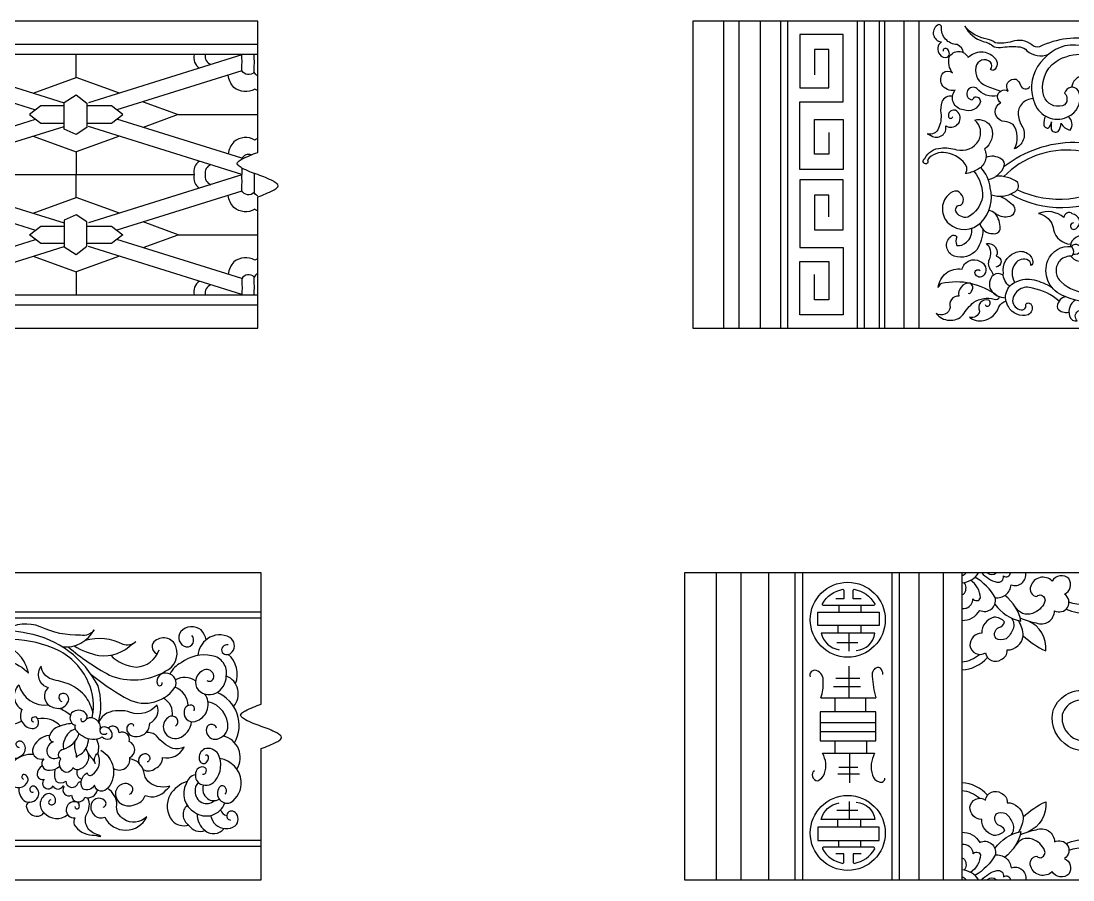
# Model space of a CAD drawing. Extents: x -66030 to 95157, y -13132 to 45879.
# Drawn here: x -33959 to -32248, y 3472 to 4870 of the extents above; entities that cross this region are included whole.
import ezdxf

# ---------------------------------------------------------------- set-up
doc = ezdxf.new("R2010")
doc.units = 0
doc.header["$LTSCALE"] = 100
doc.header["$MEASUREMENT"] = 0
doc.layers.add('3', color=11, linetype='CONTINUOUS')
doc.layers.add('4', color=121, linetype='CONTINUOUS')

# ---------------------------------------------------------------- blocks, each defined once
blk = doc.blocks.new('A$C634F448C')
at = {"layer": '3'}
for p, q in [((1885.2, 445.1), (2134.9, 367.1)), ((2424.3, 445.1), (2174.6, 367.1)), ((1885.1, 419), (2088.7, 355.3)), ((2424.4, 419), (2220.8, 355.3)), ((2320.9, 347.8), (2450, 347.8)), ((1885.1, 276.6), (2088.7, 340.3)), ((1885.2, 250.5), (2134.9, 328.5)), ((2424.3, 250.5), (2174.6, 328.5)), ((2424.4, 276.6), (2220.8, 340.3)), ((1885.2, 249.5), (2134.9, 171.5)), ((1963.1, 250), (2346.4, 250)), ((2424.3, 249.5), (2174.6, 171.5)), ((2417.2, 247.3), (2174.6, 171.5)), ((2444.2, 252.1), (2444.2, 221.1)), ((1885.1, 223.4), (2088.7, 159.7)), ((2424.4, 223.4), (2220.8, 159.7)), ((2424.4, 223.4), (2220.8, 159.7)), ((1885.1, 81), (2088.7, 144.7)), ((2424.4, 81), (2220.8, 144.7)), ((2320.9, 152.2), (2450, 152.2)), ((1885.2, 54.9), (2134.9, 132.9)), ((2424.3, 54.9), (2174.6, 132.9))]:
    blk.add_line(p, q, dxfattribs=at)
for points in [[(2450, 0), (2450, 214, 0.033865), (2475.6, 224.6, 0.043189), (2481.4, 228.7, 0.176583), (2483.3, 232, 0.176583), (2481.4, 235.3, 0.043189), (2475.6, 239.4, 0.033865), (2450, 250, -0.033865), (2424.4, 260.6, -0.043189), (2418.6, 264.7, -0.176583), (2416.7, 268, -0.176583), (2418.6, 271.3, -0.043189), (2424.4, 275.4, -0.033865), (2450, 286), (2450, 500)], [(2450, 461.6), (1235.5, 461.6, -0.186132), (1274.8, 378.5, -0.175404), (1324.6, 358.8, -0.096903), (1363.2, 314.4, -0.01168), (1394, 268.5, 0.141166), (1417.2, 250, 0.141166), (1394, 231.5, -0.01168), (1363.2, 185.6, -0.096903), (1324.6, 141.2, -0.175404), (1274.8, 121.5, -0.186132), (1235.5, 38.4), (2450, 38.4)], [(2450, 445.6), (1269.1, 445.6, -0.098805), (1289.1, 393, -0.136235), (1334.8, 371.1, -0.095048), (1376.6, 323.1, -0.011446), (1407.3, 277.5, 0.14695), (1449.6, 250, 0.14695), (1407.3, 222.5, -0.011446), (1376.6, 176.9, -0.095048), (1334.8, 128.9, -0.136235), (1289.1, 107, -0.098805), (1269.1, 54.4), (2450, 54.4)], [(2450, 411.1, -0.165276), (2444.2, 416.7, -0.525222), (2424.1, 419.5, 0.02457), (2424.3, 445.6)], [(2450, 386.8, -0.052164), (2445.4, 389.3, -0.31906), (2411.4, 392.1, -0.177935), (2402.2, 412)], [(2450, 308.8, 0.052164), (2445.4, 306.4, 0.31906), (2411.4, 303.5, 0.177935), (2402.2, 283.6)], [(2439.4, 282.1, 0.383946), (2424.1, 276.1, -0.000758), (2424.2, 275.3, -0.000758)], [(2355.4, 272, 0.314028), (2346.4, 250, 0.314028), (2355.4, 228)], [(2373.8, 266.3, 0.365655), (2364.8, 250, 0.365655), (2373.8, 233.7)], [(2424.5, 260.5, -0.009909), (2424.3, 250)], [(2450, 215.5, -0.165276), (2444.2, 221.1, -0.525222), (2424.1, 223.9, 0.025045), (2424.3, 250.5, 0.025045)], [(2450, 191.2, -0.052164), (2445.4, 193.6, -0.31906), (2411.4, 196.5, -0.177935), (2402.2, 216.4)], [(2450, 113.2, 0.052164), (2445.4, 110.7, 0.31906), (2411.4, 107.9, 0.177935), (2402.2, 88)], [(2450, 88.9, 0.165276), (2444.2, 83.3, 0.525222), (2424.1, 80.5, -0.02457), (2424.3, 54.4)]]:
    blk.add_lwpolyline(points, format="xyb", dxfattribs=at)
for points in [[(2084.7, 382.8), (2154.8, 408.4), (2154.8, 445.6)], [(2224.9, 382.8), (2154.8, 408.4), (2154.8, 445.6)], [(2134.9, 361.8), (2097.3, 361.8), (2078.8, 347.8), (2097.3, 333.8), (2134.9, 333.8)], [(2171.9, 333.8), (2212.3, 333.8), (2230.7, 347.8), (2212.3, 361.8), (2171.9, 361.8)], [(2263.6, 368.7), (2320.9, 347.8), (2263.6, 326.9)], [(2084.7, 312.8), (2154.8, 287.2), (2154.8, 250)], [(2224.9, 312.8), (2154.8, 287.2), (2154.8, 250)], [(2084.7, 187.2), (2154.8, 212.8), (2154.8, 250)], [(2224.9, 187.2), (2154.8, 212.8), (2154.8, 250)], [(2263.6, 131.3), (2320.9, 152.2), (2263.6, 173.1)], [(2134.9, 138.2), (2097.3, 138.2), (2078.8, 152.2), (2097.3, 166.2), (2134.9, 166.2)], [(2171.9, 166.2), (2212.3, 166.2), (2230.7, 152.2), (2212.3, 138.2), (2171.9, 138.2)], [(2084.7, 117.2), (2154.8, 91.6), (2154.8, 54.4)], [(2224.9, 117.2), (2154.8, 91.6), (2154.8, 54.4)]]:
    blk.add_lwpolyline(points, dxfattribs=at)
for points in [[(2134.9, 324.2), (2134.9, 367.2), (2154.8, 380), (2171.9, 366.2), (2171.9, 326.9), (2154.8, 315.2)], [(2134.9, 175.8), (2134.9, 132.8), (2154.8, 120), (2171.9, 133.8), (2171.9, 173.1), (2154.8, 184.8)]]:
    blk.add_lwpolyline(points, close=True, dxfattribs=at)
for centre, radius, start, end in [((2366.7, 441), 20.8, 167.2731, 237.008), ((2378.9, 442.8), 14.4, 168.8965, 249.2372), ((2183.1, 431.4), 261.5, 356.7729, 3.118), ((2366.7, 59), 20.8, 122.992, 192.7269), ((2378.9, 57.2), 14.4, 110.7628, 191.1035), ((2183.1, 68.6), 261.5, 356.882, 3.2271)]:
    blk.add_arc(centre, radius, start, end, dxfattribs=at)
at = {"layer": '4'}
blk.add_lwpolyline([(2450, 500), (0, 500), (0, 0), (2450, 0)], dxfattribs=at)
blk = doc.blocks.new('A$C65046564')
at = {"layer": '3'}
for points in [[(2450, 0), (2450, 214, 0.033865), (2475.6, 224.6, 0.043189), (2481.4, 228.7, 0.176583), (2483.3, 232, 0.176583), (2481.4, 235.3, 0.043189), (2475.6, 239.4, 0.033865), (2450, 250, -0.033865), (2424.4, 260.6, -0.043189), (2418.6, 264.7, -0.176583), (2416.7, 268, -0.176583), (2418.6, 271.3, -0.043189), (2424.4, 275.4, -0.033865), (2450, 286), (2450, 500)], [(2450, 435.8), (1133.1, 435.8, -0.239573), (1202.9, 373.8, -0.265326), (1274.7, 347.1, -0.02944), (1354.6, 273.9, 0.191297), (1397.8, 250, 0.151154), (1354.6, 216.7, -0.02944), (1274.7, 143.5, -0.265326), (1202.9, 116.8, -0.239573), (1133.1, 54.8), (2450, 54.8)], [(2450, 426), (1178.8, 426, -0.110823), (1210.4, 386.7, -0.233724), (1283.2, 355.7, -0.02928), (1363.6, 281.9, 0.152533), (1423.3, 250, 0.160441), (1363.9, 209, -0.029402), (1283.2, 134.9, -0.233724), (1210.4, 103.9, -0.110823), (1178.8, 64.6), (2450, 64.6)], [(2126.3, 379.4, 0.303325), (2178.3, 407.2, -0.325726), (2156.2, 398.6, -0.12578), (2090.7, 412.2, 0.236539), (2033, 406.5)], [(2360.5, 390.8, 0.126968), (2352.4, 406.8, 0.397663), (2319.2, 404.1, 0.565645), (2328.3, 379.4, 0.695833), (2337.4, 397.7)], [(2185.6, 257, 0.139196), (2184.6, 315.7, 0.233585), (2070.1, 401.3, 0.125941), (1951.5, 397.3)], [(2136.1, 379.4, 0.052084), (2203.3, 333.3, 0.233746), (2294, 339.6, 0.395867), (2311.5, 379.7, 0.558372), (2275.7, 387.3, 0.589407), (2281.8, 368.3)], [(2396.3, 382.4, 0.659186), (2386.8, 370.1, 0.474093), (2403, 371.2, 0.453569), (2399, 394.4, 0.293799), (2362.6, 392.4, 0.219402), (2346.8, 365.2, 0.219402)], [(2175.1, 263.6, 0.164375), (2168.8, 322, 0.177218), (2119.4, 373.9, 0.09968), (2046.3, 391.3, 0.041435), (1983.4, 390.1, 0.041435)], [(2012.9, 364.5, 0.064758), (2038.6, 356.4, -0.135567), (2071.6, 336.6, 0.06379), (2064.5, 355.3, 0.195297), (2013.7, 392)], [(2145.6, 381.1, 0.09044), (2186, 365.2, 0.231899), (2241.2, 384.9)], [(2163.7, 390, -0.205525), (2225, 383.5, 0.235862), (2246.4, 388, 0.235862)], [(2361.8, 324.5, 0.666926), (2373, 332.2, 0.472889), (2357.4, 341.8, 0.439547), (2344.9, 313.2, 0.383084), (2376.5, 303.9, 0.264926), (2393.4, 331.7, 0.419422), (2369.9, 364.9, 0.212816), (2319.8, 353.6, 0.161919), (2301.7, 335.1)], [(2176.5, 271.6, 0.091865), (2165.3, 297.4, 0.112589), (2137.9, 318.5, 0.015608), (2109.3, 326.7, -0.305011), (2092.3, 348.1, 0.553179), (2103.5, 313.2, 0.644957), (2114.6, 280.2, 0.371884), (2135, 288, 0.828441), (2123.4, 302.5, 0.580886), (2125.8, 290.4, 0.580886)], [(2173.5, 334.3, 0.03568), (2227.2, 297.7, 0.404182), (2309.8, 313.1, 0.506576), (2298.5, 336, 0.627908), (2281.3, 318.8, 0.98066), (2289, 321.2)], [(2340.8, 275.1, 0.453906), (2337, 284.7, 0.448498), (2324.6, 273.1, 0.635062), (2346.4, 259.4, 0.489623), (2358.2, 302.7, 0.489623)], [(2060.9, 277.3, 0.586614), (2080.2, 246.3, 0.40799), (2087.8, 258.4, 0.204291), (2084.4, 264.8, 0.303319), (2077, 263.3, 0.750916), (2080.4, 257.7)], [(2157.3, 262.8, 0.736777), (2160.8, 257.9, 0.541922), (2165, 271.1, 0.400691), (2141.7, 271.9, 0.337049), (2141.9, 255.3, 0.195789), (2147.8, 252.1, 0.292532), (2147.3, 245.9, 0.141105), (2160.2, 234, 0.281544), (2191.3, 232.7, 0.280613), (2203.3, 229.8, 0.430083), (2207.7, 235.5, 0.471368), (2191.7, 248.7, 0.467799), (2188.6, 239.6, 0.435646), (2199.4, 239.1)], [(2243, 250.5, 0.480331), (2237.3, 254.1, 0.485911), (2232.6, 240.8, 0.313549), (2248.4, 233.6, 0.414417), (2268.9, 255.3, 0.413419), (2280.8, 284.7, -0.302099), (2237.7, 272.5, 0.11242), (2218.3, 275.4, 0.306813), (2185.6, 257, 0.306813)], [(2377.6, 247.1, 0.920531), (2360.8, 243.5, 0.401436), (2374.6, 228.9, 0.34703), (2395.8, 247.1, 0.368964), (2363.6, 289.9, 0.368964)], [(2057, 215.2, -0.523058), (2051.6, 222.6, -0.447765), (2060.3, 225.6, -0.286674), (2065.7, 211.2, -0.309407), (2050.9, 197.9, -0.286987), (2027.8, 206.7, -0.318168), (2024.8, 224.3, -0.654586), (2001, 266, 0.357309), (2028.2, 250, 0.094044), (2060.3, 258.4, 0.094044)], [(2310.5, 250.1, 0.437798), (2313.3, 262, 0.525311), (2296.3, 262.2, 0.328295), (2292.7, 241.2, 0.346346), (2315.7, 230.7, 0.283643), (2336.9, 257.2, 0.283643)], [(2142.7, 254.4, 0.101), (2118.3, 248.5, 0.225451), (2105.7, 234.8, 0.492022), (2111.4, 224.8, 0.460228), (2103.4, 202.6, 0.426941), (2121.3, 200.2, 0.426941)], [(2147.5, 245.6, 0.230346), (2130.5, 229.3, 0.178806), (2128.2, 212.9)], [(2209.5, 181.8, 0.664613), (2236.3, 199.4, 0.657378), (2235.4, 225.1, 0.673143), (2218.8, 239.2, 0.740313), (2201.5, 246.9)], [(2258, 179.6, 0.311384), (2278.4, 181.8, 0.335665), (2289.4, 199.5, 0.349134), (2324.7, 216.1, -0.180066), (2306.2, 214, -0.144981), (2280, 234.6, 0.233785), (2262.6, 239.6, 0.233785)], [(2168.1, 206.6, -0.381581), (2156.2, 180.8, -0.38861), (2143.6, 182.5, -0.339762), (2132.8, 174.9, -0.515292), (2124.1, 197, -0.697953), (2128.2, 212.9, 0.252595), (2153.8, 238.2, 0.252595)], [(2146.9, 225.2, 0.129905), (2148.8, 205.2, -0.020844), (2148.9, 199.7, -0.052746), (2156.5, 204.6, 0.247028), (2169, 230)], [(2165, 214.1, 0.115398), (2173.6, 199.2, -0.052553), (2180.1, 189.6, -0.179384), (2179.4, 198.7, -0.242013), (2184.3, 206.4, 0.218326), (2182.1, 229.4, 0.218326)], [(2189.1, 211, -0.465934), (2201, 150.3, -0.687345), (2178.7, 154.3, -0.441657), (2159.7, 148.2, -0.409633), (2166.8, 174.5, 0.596425), (2174.9, 171.3, 0.381034), (2184.3, 206.4, 0.381034)], [(2354.7, 172.2, 0.465559), (2360.5, 176.3, 0.470131), (2357, 183.4, 0.410766), (2344.2, 176.8, 0.306122), (2348.1, 158.2, 0.408877), (2375.2, 161.4, 0.296662), (2380.2, 205, 0.33), (2358.1, 213.3, 0.327435), (2349.2, 196.1, 0.439778), (2358.5, 189.6, 0.305756), (2364.6, 201.1, 0.433804), (2359, 202.3)], [(2079.6, 203.9, 0.230559), (2047.5, 193, -0.107687), (2021.1, 174, -0.338851), (1998.7, 179.7, 0.356097), (2041.8, 156.4, 0.565866), (2070.5, 160.6, 0.433087), (2064.5, 171.8, 0.819416), (2063.6, 163.8, 0.819416)], [(2235.6, 139.4, 0.403841), (2241.2, 149.4, 0.351265), (2226.2, 156.4, 0.281392), (2213.3, 144, 0.288821), (2221.5, 124.3, 0.27209), (2248.1, 124.1, 0.264286), (2261.3, 137.6, 0.335623), (2295.3, 146.4, 0.079611), (2301.7, 152.6, -0.118338), (2281, 152.3, -0.32378), (2259.1, 175.7, 0.315492), (2236.6, 197.1)], [(2264.5, 192.6, 0.51491), (2268.6, 201.4, 0.378092), (2256.8, 204.1, 0.386084), (2251.2, 190)], [(2391.6, 139.5, 0.291973), (2392.8, 148.9, 0.465007), (2383.8, 152.4, 0.813035), (2400.1, 125.8, 0.273034), (2417.8, 161, 0.335485), (2382.9, 197.8)], [(2093.9, 185.7, 0.258186), (2085.4, 172, 0.525039), (2097.1, 164.1, 1.153659), (2111.6, 153, 0.665578), (2127.5, 153, -0.516415), (2129, 151.6, 0.753977), (2141.7, 137.8, 0.868636), (2163.1, 134.7, 0.471818), (2183.5, 146.7)], [(2114.9, 180.6, 0.175452), (2116.1, 160.6, 0.369051), (2132, 161, 0.87477), (2152.4, 158.2, -0.200027), (2157.3, 159.9)], [(2343, 171.3, 0.266565), (2328, 156.6, 0.411375), (2341.8, 110.2, 0.498706), (2391, 125.3, 0.497801)], [(2329.4, 160.3, 0.17421), (2301.9, 138.5, 0.298238), (2305.1, 96.6, 0.278317), (2332.1, 89.4, 0.368331), (2358.7, 80.4, 0.423887), (2389.7, 83.7)], [(2347.6, 158.7, 0.218774), (2342.6, 143.9, 0.660938), (2374, 129.1, 0.660938)], [(2356, 154.5, 0.30755), (2362.6, 132.3, 0.28568), (2381.8, 131.4, 0.28568)], [(2055.7, 150.2, 0.242929), (2063.9, 129.4, 0.461067), (2087.1, 135.1, 0.368375), (2082.3, 151.7, 0.532975), (2073.9, 148.8, 0.690189), (2079.6, 143.2, 0.690189)], [(2107.6, 130.3, 0.947303), (2108.3, 122.4, 0.47907), (2115.6, 129.8, 0.449741), (2102.6, 140.3, 0.588562), (2097.2, 109.1, 0.395538), (2135.2, 106.2, 0.395538)], [(2193.1, 118.4, 0.580852), (2195.7, 128.9, 0.685638), (2172.9, 119.6, 0.542618), (2195.7, 101.9, 0.625429), (2263.8, 102.6, -0.365223), (2226.5, 98.9, -0.322235), (2215.3, 122.5, 0.267809), (2199.9, 148.7)], [(2073, 126.4, 0.369746), (2067.9, 119.8, 0.345681), (2083.9, 103.7, 0.323582), (2096.5, 109.7, 0.323582)], [(2146.7, 119.4, 0.689707), (2153.2, 116.8, 0.538082), (2148.6, 127.2, 0.440728), (2132.6, 114.5, 0.458631), (2147.1, 101.1, 0.156818), (2145.6, 89.8, 0.240602), (2174.9, 73.1, -0.048187), (2189, 70.5, 0.126558), (2182.6, 74.2, -0.4458), (2165.7, 106.6, 0.261556), (2168, 133.8, 0.261556)], [(2367.9, 104.9, 0.153975), (2376.1, 89.9, 0.350479), (2407.8, 88.2, 0.450496), (2407.9, 109.6, 0.618239), (2394.2, 105.4, 0.430042), (2400.3, 97.3)]]:
    blk.add_lwpolyline(points, format="xyb", dxfattribs=at)
for centre, radius, start, end in [((2250.7, 409.3), 62.9, 223.7076, 266.4738), ((2244.8, 388), 41.6, 272.8421, 340.7633), ((2370.2, 335.2), 41.1, 337.5825, 50.6569), ((2325.7, 298), 31.5, 56.4543, 118.4453), ((2381.8, 303), 31.1, 318.8977, 67.9712), ((2073.6, 299.4), 25.4, 134.9564, 240.1058), ((2098.5, 328.7), 44.3, 194.8031, 277.2892), ((2297.7, 282.6), 33.5, 1.9636, 68.2882), ((2277.3, 270.7), 28.6, 351.4803, 61.6318), ((2356.8, 251.5), 57.5, 330.5222, 68.0911), ((2103.8, 228.9), 53, 47.4938, 71.8663), ((2095.1, 224.7), 38.2, 42.6592, 102.6495), ((2172.7, 248), 15.8, 351.2589, 114.5016), ((2109.1, 202.9), 32.6, 95.6362, 163.7779), ((2380, 199.5), 35.9, 328.1087, 76.4686), ((2092.2, 211), 14.4, 175.9079, 287.0863), ((2104.3, 189.4), 11, 135.4096, 279.4514), ((2104, 207.2), 28.7, 274.1258, 309.4961), ((2160.9, 174.9), 11, 157.2788, 256.1804), ((2343.2, 106.4), 20.3, 132.204, 236.5854), ((2380.5, 107.3), 34.7, 179.4561, 231.0729), ((2396, 117.3), 12.5, 195.3953, 261.3956)]:
    blk.add_arc(centre, radius, start, end, dxfattribs=at)
at = {"layer": '4'}
blk.add_lwpolyline([(2450, 500), (0, 500), (0, 0), (2450, 0)], dxfattribs=at)
blk = doc.blocks.new('A$C25FC26D3')
at = {"layer": '3'}
for p, q in [((49.6, 500), (49.6, 0)), ((75.6, 0), (75.6, 500)), ((109.4, 500), (109.4, 0)), ((143.2, 0), (143.2, 500)), ((153.9, 500), (153.9, 0)), ((267.7, 0), (267.7, 500)), ((278.5, 500), (278.5, 0)), ((303.3, 500), (303.3, 0)), ((311.6, 500), (311.6, 0)), ((343.1, 500), (343.1, 0)), ((367.9, 500), (367.9, 0))]:
    blk.add_line(p, q, dxfattribs=at)
for points in [[(440.4, 448.5, 0.231857), (430.3, 461.6, -0.428625), (404.4, 490.7, 0.31022), (400.3, 494.5, 0.779111), (404.4, 466.1, 0.456524), (401.9, 445.6, 0.362923), (413.9, 441.4, 0.359257), (417.3, 448.9, 0.161604), (413.4, 455, 0.629975), (407.1, 450.8)], [(701.3, 443, 0.113341), (654, 469.7, 0.163123), (564.3, 458.2, -0.249786), (551.6, 461.2, 0.250286), (519.4, 467, -0.136555), (492.1, 464.7, 0.11267), (479.1, 470.4, -0.181386), (442.6, 491.5, 0.202884), (472.2, 467, -0.132301), (490.2, 458.2, 0.101294), (504.4, 457.4, -0.069575), (532.4, 457.8, -0.189807), (543.5, 451.7, 0.251729), (578.3, 445.4)], [(495.9, 378.4, -0.283032), (462.3, 390.3, 0.44458), (447.1, 387.2, 0.49918), (453.4, 371.8, 0.358791), (457.5, 376.3, -0.539736), (467.9, 368.9, -0.436248), (440.4, 355.4, -0.598514), (426.7, 387.4, -0.329591), (405.1, 396.9, -0.260475), (407.1, 415.6, -0.386499), (422.4, 415.6, -0.214464), (417.1, 441.4, -0.622328), (447.9, 440.5, -0.440396), (491, 440.2, -0.479146), (489.8, 420, -0.235879), (484.1, 421.2, 0.363228), (484.1, 433.3, 0.604585), (460.6, 424.8, 0.368422), (477.1, 394.5, 0.02019), (500.8, 386)], [(726.2, 254.1, 0.353567), (721.4, 406.4, 0.286625), (605.4, 459.8, 0.207719), (556.9, 418.7, 0.241978), (559.9, 358.1, 0.414988), (615.3, 347.1, 0.373934), (627.2, 387.2, 0.641399), (605, 382.6, -0.233134), (608.8, 372.7, -0.326766), (601.4, 362, -0.381635), (571, 377.6, -0.319832), (591, 434.3, -0.308568), (680, 430.7, -0.194035), (725.7, 366.9, -0.246903), (714.5, 265.7, -0.246903)], [(653.1, 397.5, 0.760047), (642.6, 396.5, 0.307969), (647.1, 387.6, 0.531481), (659.1, 395.4, 0.396394), (650.5, 409.8, 0.386087), (642.9, 435.8, -0.121232), (638.7, 417.4, -0.156076), (634.2, 410.9, 0.337072), (616.3, 392.2, 0.337072)], [(553.3, 373.8, 0.419794), (529.3, 347.4, 0.122252), (536.8, 326.8, -0.434463), (523.6, 292.2, 0.284923), (521, 331.7, 0.117769), (507.5, 336.5, -0.548066), (493.9, 360.2, -0.14502), (501.1, 366.9, -1.005123), (513.1, 386.1, -0.707747), (525.9, 405.2, -0.205337), (533.4, 395.5, 0.702717), (548.4, 394)], [(422.5, 377.5, 0.36727), (404.9, 368.3, 0.103838), (403.5, 350, -0.139794), (399.7, 325.7, -0.417031), (381.4, 316.5, -0.057706), (387.9, 313.5, 0.68105), (411.5, 329.7, 0.854345), (431.7, 351.4, 0.777262), (415.9, 345.5, 0.901007), (422.8, 344.1)], [(573.6, 345.4, 0.140049), (571.2, 331.6, 0.438306), (577.9, 325.8, 0.225886), (583.4, 336.2, -0.014128), (583.8, 336, 0.091118), (583.2, 324.5, 0.52409), (594.4, 320.4, 0.14314), (599.5, 333.7, 0.256138), (614.2, 322.5, 0.39531), (610.8, 344.5)], [(506.6, 263.7, -0.162897), (621.5, 303, -0.26951), (746, 225.5, -0.350867), (709.1, 61.5, -0.264363), (600.5, 53.8, -0.398772), (577.6, 110.3, -0.331141), (616.1, 133.1, -0.355335), (616.8, 117.5, 0.158182), (598, 111.3, 0.42246), (599.4, 75.3, 0.34863), (689.1, 70.2, 0.33753), (728.1, 222.5, 0.490087), (506, 246.9)], [(480.5, 242.3, 0.257322), (506.8, 264.2, 0.389308), (502.3, 275.1, 0.270698), (476.9, 277.7)], [(457.4, 255.6, -0.184331), (471.3, 213.6, -0.229315), (447.4, 180.7, -0.345707), (427.8, 190.5, -0.527922), (436.2, 200.6, 0.341574), (439.8, 212.9, 0.146431), (430.7, 223.4, 0.222697), (415.2, 216.9, 0.422615), (416.3, 170.6, 0.399093), (469.1, 172.4, 0.262145), (483.9, 228.8, 0.153628), (468.5, 261.9, 0.153628)], [(485.8, 217.2, 0.217671), (522.9, 221.4, 0.436783), (528.7, 237.2, 0.185018), (493.2, 247.5, 0.185018)], [(517.5, 218, 0.266426), (685.7, 219.9, 0.074083), (714.6, 241, 0.074083)], [(703.8, 252.2, -0.041035), (690.5, 240.2, -0.274772), (528.6, 225)], [(499.7, 215, -0.121957), (522.2, 198.6, -0.579943), (512.6, 181.2, -0.194182), (492, 186.7, 0.096168), (481.7, 191.9, 0.096168)], [(619.2, 171.7, 1.33942), (623.2, 162.1, 0.311642), (629.4, 176.9, 0.213293), (617.4, 186.5, 0.589625), (603.5, 180.3, 0.281796), (562.5, 186.8, -0.118782), (572.3, 182.8, -0.236168), (587.1, 160.3, 0.33821), (614.6, 136.9)], [(467.2, 170.6, 0.379056), (488.9, 154, 0.447469), (500.3, 162.5, 0.16679), (492, 186.7)], [(472, 160.8, -0.135888), (461.9, 127.6, -0.309319), (425.3, 117.5, -0.587255), (419.6, 149.2, -0.484041), (429.5, 148.9, 0.227493), (429.5, 134.9, 0.26507), (445, 140, 0.274782), (453.8, 162.9, 0.274782)], [(489, 86.5, 0.104462), (484.3, 95.3, -0.27629), (483.7, 114.8, 0.301999), (477.9, 137.8, -0.612995), (493.8, 117.2, -0.926638), (492.8, 99.7)], [(615, 117.5, 0.526632), (646.9, 117.3, 0.492382), (640.5, 148, 0.558101), (614.3, 133.3, 0.558101)], [(515.7, 68.3, -0.280588), (505.2, 89.6, -0.345401), (523.9, 122.9, -0.512112), (553.4, 108.3, -0.298736), (549.9, 102, 0.254223), (546.4, 110.5, 0.394996), (524.4, 105, 0.315149), (523.9, 74.7, 0.315149)], [(618.5, 120.8, 0.363073), (631.3, 126.5, 0.383673), (627.8, 134.7, 0.411693), (615.9, 133.2)], [(495.1, 52.9, 0.221848), (404.4, 72.7, 0.260232), (399.4, 66.4, -0.431301), (438, 96.3, -0.503425), (467.4, 108.7, -0.488055), (474.5, 88, -0.617497), (460.4, 87.2, -1), (467.4, 93.8)], [(505.2, 86.4, 0.310798), (489, 86.5, 0.332267), (484.7, 62.4, 0.265264), (508.9, 49.8, 0.265264)], [(447.8, 57.2, 0.482703), (453.6, 60.2, 0.431968), (451.6, 73.4, 0.313049), (436.7, 67.1, 0.241419), (432.7, 52.4, 0.545116), (418.8, 34, -0.544989), (395.8, 24.1, 0.451278), (439.5, 21.6, -0.095901), (457.2, 42.3, -0.228494), (490.3, 47.1, 0.37144), (499.2, 51.1, 0.37144)], [(595.8, 44.2, 0.139829), (552.9, 65.1, 0.502184), (520.3, 44.8, 0.346812), (534.1, 30, 0.356596), (542.2, 35.2, -0.214486), (542.2, 39.9, -0.492183), (551.3, 37.7, -0.399275), (545.6, 22.1, -0.363705), (513.4, 35.2, -0.476263), (526.3, 75.8, -0.17278), (555.3, 78.8, -0.069499), (583.8, 66.9)], [(605.8, 51.4, 0.379795), (593.1, 32.2, 0.274301), (611.8, 26.1, 0.274301)], [(622.4, 46, 0.341156), (613, 19.6, 0.382086), (625.6, 12, -0.460869), (626.5, 28, -0.130565), (666, 36.8, 0.316062), (695.1, 53.6, 0.316062)], [(475.6, 38.8, 0.833684), (483, 38.8, 0.494554), (481.5, 45.6, 0.672047), (466.5, 27.9, -0.462314), (450.1, 18, 0.23522), (472.9, 12.7, 0.277108), (497.8, 34.8, -0.241574), (509.5, 44.3)]]:
    blk.add_lwpolyline(points, format="xyb", dxfattribs=at)
for points in [[(221, 318.8), (221, 283.1), (197.7, 283.1), (197.7, 339.8), (244.4, 339.8), (244.4, 258.6), (174.3, 258.6), (174.3, 368.3), (244.4, 368.3), (244.4, 478.1), (174.3, 478.1), (174.3, 391.3), (221, 391.3), (221, 453.5), (197.7, 453.5), (197.7, 412.3)], [(221, 181.2), (221, 216.9), (197.7, 216.9), (197.7, 160.2), (244.4, 160.2), (244.4, 241.4), (174.3, 241.4), (174.3, 131.7), (244.4, 131.7), (244.4, 21.9), (174.3, 21.9), (174.3, 108.7), (221, 108.7), (221, 46.5), (197.7, 46.5), (197.7, 87.7)]]:
    blk.add_lwpolyline(points, dxfattribs=at)
blk.add_lwpolyline([(429.2, 290.4, 0.324575), (465.2, 305.5, 0.354367), (458.6, 338.8, -0.36895), (486.1, 326.3, -0.325338), (474.4, 291.7, -0.434147), (462, 257.9, -0.099409), (443.5, 251.8, 0.168341), (445.9, 262.4, 0.249119), (412.3, 285.4, 0.281276), (381.6, 274.3, -0.511375), (380.1, 267.5, -0.858663), (377.4, 276.4, -0.265492), (403.6, 293.3, -0.102567)], format="xyb", close=True, dxfattribs=at)
at = {"layer": '4'}
blk.add_lwpolyline([(2450, 500), (0, 500), (0, 0), (2450, 0)], dxfattribs=at)
blk = doc.blocks.new('A$C266A0BD9')
at = {"layer": '3'}
for p, q in [((51.3, 500), (51.3, 0)), ((91.8, 500), (91.8, 0)), ((136.8, 500), (136.8, 0)), ((179.5, 500), (179.5, 0)), ((191.7, 500), (191.7, 0)), ((337, 500), (337, 0)), ((349.2, 500), (349.2, 0)), ((381.4, 500), (381.4, 0)), ((420.9, 500), (420.9, 0)), ((451.2, 500), (451.2, 0)), ((250.9, 446.8), (250.9, 435.6)), ((286.9, 446.8), (286.9, 435.6)), ((249.6, 414.2), (249.6, 401.7)), ((286.9, 414.2), (286.9, 401.7)), ((268, 372.2), (268, 401.7)), ((247.9, 386.3), (282.2, 386.3)), ((267.4, 348), (267.4, 296.6)), ((246.2, 328.4), (285.3, 328.4)), ((242.4, 315.1), (286.1, 315.1)), ((221.9, 296.6), (311.1, 296.6)), ((244.5, 296.6), (244.5, 273.5)), ((294.5, 296.6), (294.5, 273.5)), ((220.5, 256.5), (311.2, 256.5)), ((220.5, 241.7), (311.2, 241.7)), ((244.3, 226.5), (244.3, 206.1)), ((296.1, 226.5), (296.1, 206.1)), ((269.1, 158.2), (269.1, 206.1)), ((249.2, 172.9), (284.4, 172.9)), ((251, 183.7), (282.2, 183.7)), ((268, 127.8), (268, 98.3)), ((247.9, 113.7), (282.2, 113.7)), ((249.6, 85.8), (249.6, 98.3)), ((286.9, 85.8), (286.9, 98.3)), ((250.9, 53.2), (250.9, 64.4)), ((286.9, 53.2), (286.9, 64.4))]:
    blk.add_line(p, q, dxfattribs=at)
for points in [[(483.5, 500, 0.144945), (508.3, 484.5, 0.501031), (519.1, 494.7, 0.600032), (530.3, 500, 0.600032)], [(505.2, 459.6, 0.447239), (531.2, 480.4, 0.580793), (555.1, 500)], [(620.9, 440.8, 0.252463), (692.7, 445.9, 0.160807), (721, 467.8, -0.077894), (747.3, 486.2, -0.287466), (762.1, 484.4, -0.827163), (759.7, 478.9, 0.967402), (754.1, 464.3, 0.50212), (784.6, 475.5, 0.294172), (781.6, 489.7, 0.407417), (722.3, 484.5, 0.640862), (672, 481.5, 0.634424), (685.8, 477.2, -0.259347), (687.9, 482.4, -0.197808), (698.7, 482.8, -0.378349), (702.1, 472.9, -0.185683), (678.5, 451.5, -0.154398), (625.4, 451.9)], [(451.2, 422.4, 0.280074), (480.3, 438.8, 0.621241), (505.7, 458.6, 0.135629), (472.5, 492.9)], [(451.2, 441.6, 0.087657), (458.9, 442.6, 0.337802), (469, 457.6, 0.590925), (481.5, 459, 0.239883), (465.3, 487.8)], [(451.2, 464.1, 0.188242), (455.6, 467, 0.327606), (454.7, 484.2)], [(546.1, 426.6, 0.071827), (572.2, 418.4, 0.54229), (601.9, 438.2, 0.965133), (618.4, 465.1, 0.436814), (625.5, 490.4, 0.461798), (598, 486.5, 0.564153), (563.4, 478.3, 0.512333), (573.3, 461.3, -0.350513), (581, 463.5, -0.411683), (585.9, 451.9, -0.215201), (566.1, 433.8, -0.375799), (538.2, 444.5)], [(287.3, 457.3), (274.2, 457.3), (274.2, 470.2, -0.351049), (275.8, 473, -0.224277), (309.4, 449.5, -0.231531), (307.8, 446.8), (266.8, 446.8), (225.7, 446.8, -0.231531), (224.2, 449.5, -0.224277), (257.7, 473, -0.351049), (259.3, 470.2), (259.3, 457.3), (246.2, 457.3)], [(504.9, 448.8, 0.188327), (547.4, 421, 0.186071), (521.2, 463)], [(1274.4, 224.8, 0.698908), (1321.1, 261.6, 0.35534), (1271.3, 284, 0.588491), (1198.1, 302.7, 0.577872), (1109.3, 364, 0.573253), (1032.4, 403.7, 0.77569), (905.9, 403.5, 0.653006), (839.9, 362.7, 0.624392), (741.8, 318.1, 0.579103), (665.2, 285.9, 0.524949), (614.6, 269.3, 0.301897), (632.8, 231, 0.240068), (669.7, 229.7, 0.816432), (742.8, 207.2, 0.605309), (839.1, 143.7, 0.761047), (906.9, 104.5, 0.987129), (1022.6, 109, 0.658125), (1100.4, 140.4, 0.472574), (1202.5, 190.6, 0.476162), (1274.4, 224.8)], [(532, 426.2, -0.252969), (534.6, 408.8, -0.149412), (523.1, 392.6, -0.227233), (506.3, 393.1, -0.448379), (511.4, 410.9, 0.311443), (520.8, 419.9, 0.224727), (503.5, 427.5, 0.357244), (483.5, 401.6, 0.423968), (464.3, 381.6, 0.561267), (489.7, 369.9, 0.56936), (515, 358.8, 0.339121), (525, 374.3, 0.374215), (551.2, 397.3, 0.118933), (543.5, 422, 0.118933)], [(551.2, 397.3, 0.084837), (587.6, 372.8, 0.338192), (558.8, 421.6)], [(279.2, 373.5, 0.366083), (309.7, 401.7), (222.1, 401.7, 0.296475), (251.3, 374.7, 0.296475)], [(322.4, 334.6, 0.211854), (319, 344.7, 0.415777), (307.5, 341.4, 0.225244), (305.4, 331.3, 0.05273), (311.1, 296.6, 0.05273)], [(221.9, 296.6, 0.095213), (225.5, 322.1, 0.376436), (214, 340.9, 0.593971), (204.1, 330.3)], [(211.5, 177.7, 0.353273), (208, 168.4, 0.30331), (216.6, 161.2, 0.217916), (227.8, 173.5, 0.227908), (224.3, 206.1), (309.3, 206.1, 0.202301), (305.6, 170.6, 0.268191), (316.8, 159.6, 0.555568), (325.9, 165.5, 0.555568)], [(532, 73.8, 0.252969), (534.6, 91.2, 0.149412), (523.1, 107.4, 0.227233), (506.3, 106.9, 0.448379), (511.4, 89.1, -0.311443), (520.8, 80.1, -0.224727), (503.5, 72.5, -0.357244), (483.5, 98.4, -0.423968), (464.3, 118.4, -0.561267), (489.7, 130.1, -0.56936), (515, 141.2, -0.339121), (525, 125.7, -0.374215), (551.2, 102.7, -0.118933), (543.5, 78, -0.118933)], [(279.2, 126.5, -0.366083), (309.7, 98.3), (222.1, 98.3, -0.296475), (251.3, 125.3, -0.296475)], [(551.2, 102.7, -0.084837), (587.6, 127.2, -0.338192), (558.8, 78.4)], [(451.2, 77.6, -0.280074), (480.3, 61.2, -0.621241), (505.7, 41.4, -0.135629), (472.5, 7.1)], [(504.9, 51.2, -0.188327), (547.4, 79, -0.186071), (521.2, 37)], [(546.1, 73.4, -0.071827), (572.2, 81.6, -0.54229), (601.9, 61.8, -0.965133), (618.4, 34.9, -0.436814), (625.5, 9.6, -0.461798), (598, 13.5, -0.564153), (563.4, 21.7, -0.512333), (573.3, 38.7, 0.350513), (581, 36.5, 0.411683), (585.9, 48.1, 0.215201), (566.1, 66.2, 0.375799), (538.2, 55.5)], [(287.3, 42.7), (274.2, 42.7), (274.2, 29.8, 0.351049), (275.8, 27, 0.224277), (309.4, 50.5, 0.231531), (307.8, 53.2), (266.8, 53.2), (225.7, 53.2, 0.231531), (224.2, 50.5, 0.224277), (257.7, 27, 0.351049), (259.3, 29.8), (259.3, 42.7), (246.2, 42.7)], [(451.2, 58.4, -0.087657), (458.9, 57.4, -0.337802), (469, 42.4, -0.590925), (481.5, 41, -0.239883), (465.3, 12.2)], [(620.9, 59.2, -0.252463), (692.7, 54.1, -0.160807), (721, 32.2, 0.077894), (747.3, 13.8, 0.287466), (762.1, 15.6, 0.827163), (759.7, 21.1, -0.967402), (754.1, 35.7, -0.50212), (784.6, 24.5, -0.294172), (781.6, 10.3, -0.407417), (722.3, 15.5, -0.640862), (672, 18.5, -0.634424), (685.8, 22.8, 0.259347), (687.9, 17.6, 0.197808), (698.7, 17.2, 0.378349), (702.1, 27.1, 0.185683), (678.5, 48.5, 0.154398), (625.4, 48.1)], [(451.2, 35.9, -0.188242), (455.6, 33, -0.327606), (454.7, 15.8)], [(505.2, 40.4, -0.447239), (531.2, 19.6, -0.580793), (555.1, 0)], [(483.5, 0, -0.144945), (508.3, 15.5, -0.501031), (519.1, 5.3, -0.600032), (530.3, 0, -0.600032)]]:
    blk.add_lwpolyline(points, format="xyb", dxfattribs=at)
blk.add_lwpolyline([(1281.5, 301.4, -0.28925), (1335.5, 268.5, -0.640317), (1286.9, 210.7, -0.438222), (1211, 177.6, -0.455732), (1108.8, 125.2, -0.457999), (1034.3, 82.5, -0.688169), (896.3, 79.7, -0.443752), (823.1, 121.1, -0.376629), (730.7, 174.8, -0.440185), (661.7, 206.5, 0.350536), (658.4, 210.1, -0.153949), (624.8, 217.1, -0.309134), (599, 272.8, -0.394834), (655.1, 307.6, -0.364839), (730.1, 341.5, -0.414141), (826.8, 388.1, -0.391972), (897.1, 425, -0.606015), (1041.2, 425, -0.389731), (1121.1, 384.6, -0.388689), (1211.2, 329.4, -0.360379)], format="xyb", close=True, dxfattribs=at)
for points in [[(316.5, 435.6), (316.5, 414.2), (217, 414.2), (217, 435.6)], [(220.5, 273.5), (220.5, 226.5), (311.2, 226.5), (311.2, 273.5), (220.5, 273.5)], [(316.5, 64.4), (316.5, 85.8), (217, 85.8), (217, 64.4)]]:
    blk.add_lwpolyline(points, close=True, dxfattribs=at)
for centre in [(265.6, 423.5), (265.6, 76.5)]:
    blk.add_circle(centre, 61, dxfattribs=at)
for centre, radius, start, end in [((449.1, 518.2), 34.5, 273.6038, 328.1055), ((445.3, 511.3), 17.3, 290.0153, 319.1323), ((499.9, 508.3), 11.1, 228.8943, 311.1057), ((446.5, 406), 51.3, 275.2635, 310.7225), ((448.7, 399.8), 57.9, 272.487, 319.5057), ((448.7, 100.2), 57.9, 40.4943, 87.513), ((446.5, 94), 51.3, 49.2775, 84.7365), ((449.1, -18.2), 34.5, 31.8945, 86.3962), ((445.3, -11.3), 17.3, 40.8677, 69.9847), ((499.9, -8.3), 11.1, 48.8943, 131.1057)]:
    blk.add_arc(centre, radius, start, end, dxfattribs=at)
at = {"layer": '4'}
blk.add_lwpolyline([(2450, 500), (0, 500), (0, 0), (2450, 0)], dxfattribs=at)

msp = doc.modelspace()

# ---------------------------------------------------------------- block references
at = {"layer": '3'}
for name, p in [('A$C634F448C', (-36024.3, 4369.5)), ('A$C25FC26D3', (-32866.1, 4369.5)), ('A$C65046564', (-36018.7, 3471.6)), ('A$C266A0BD9', (-32879.6, 3471.6))]:
    msp.add_blockref(name, p, dxfattribs=at)

doc.saveas('drawing.dxf')
